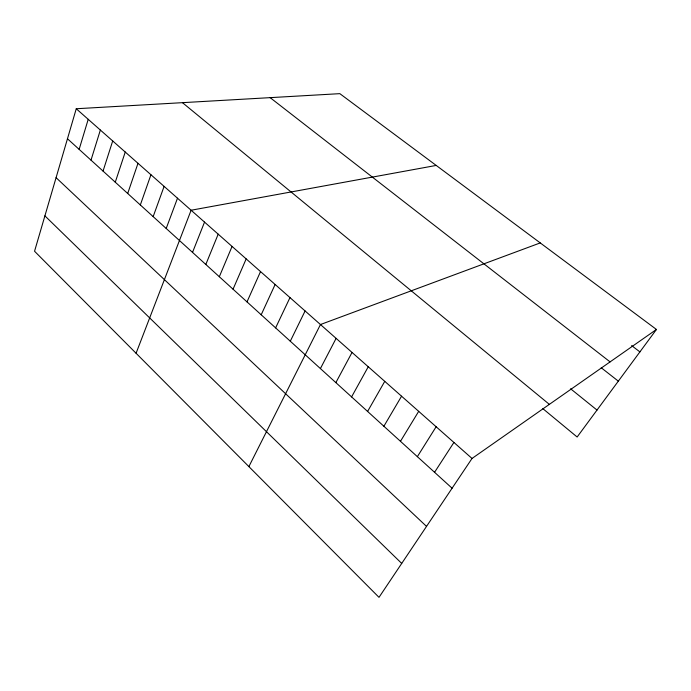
<?xml version="1.0" encoding="UTF-8"?>
<svg xmlns="http://www.w3.org/2000/svg" width="691" height="691" viewBox="0 0 691 691"><rect width="100%" height="100%" fill="white"/><g stroke="black" fill="none" stroke-linecap="round" stroke-linejoin="round"><path stroke-width="1.04" d="M76.252 108.746L34.55 251.248L379.005 597.344L472.022 458.461L656.45 329.46L339.834 93.656L76.252 108.746L472.022 458.461M79.145 149.368L88.215 119.318M91.005 160.139L100.359 130.046M103.045 171.083L112.702 140.955M115.276 182.191L125.244 152.037M127.705 193.489L137.993 163.301M140.333 204.959L150.94 174.745M153.16 216.62L164.113 186.38M166.203 228.462L177.501 198.205M136.075 353.248L191.105 210.237L436.202 165.434M192.53 252.388L204.536 222.105M205.823 264.463L218.192 234.163M219.323 276.728L232.064 246.428M233.048 289.201L246.177 258.9M247.007 301.881L260.533 271.58M261.198 314.776L275.13 284.485M275.623 327.88L289.978 297.605M290.298 341.216L305.094 310.95M248.881 466.598L320.46 324.537L540.241 242.912M320.408 368.579L336.111 338.365M335.861 382.615L352.039 352.436M351.589 396.902L368.251 366.766M367.595 411.447L384.757 381.354M383.885 426.243L401.566 396.202M400.469 441.316L418.694 411.335M417.364 456.665L436.133 426.753M434.561 472.298L453.909 442.456M656.45 329.46L577.14 437.014L542.841 408.64M631.617 345.586L639.909 351.9M270.138 97.647L610.075 361.894M601.239 367.759L618.333 381.156M570.611 388.791L597.015 410.074M182.459 102.665L549.362 404.365M67.468 138.761L452.087 488.217M56.083 177.665L426.52 526.387M44.906 215.868L401.713 563.424"/></g></svg>
